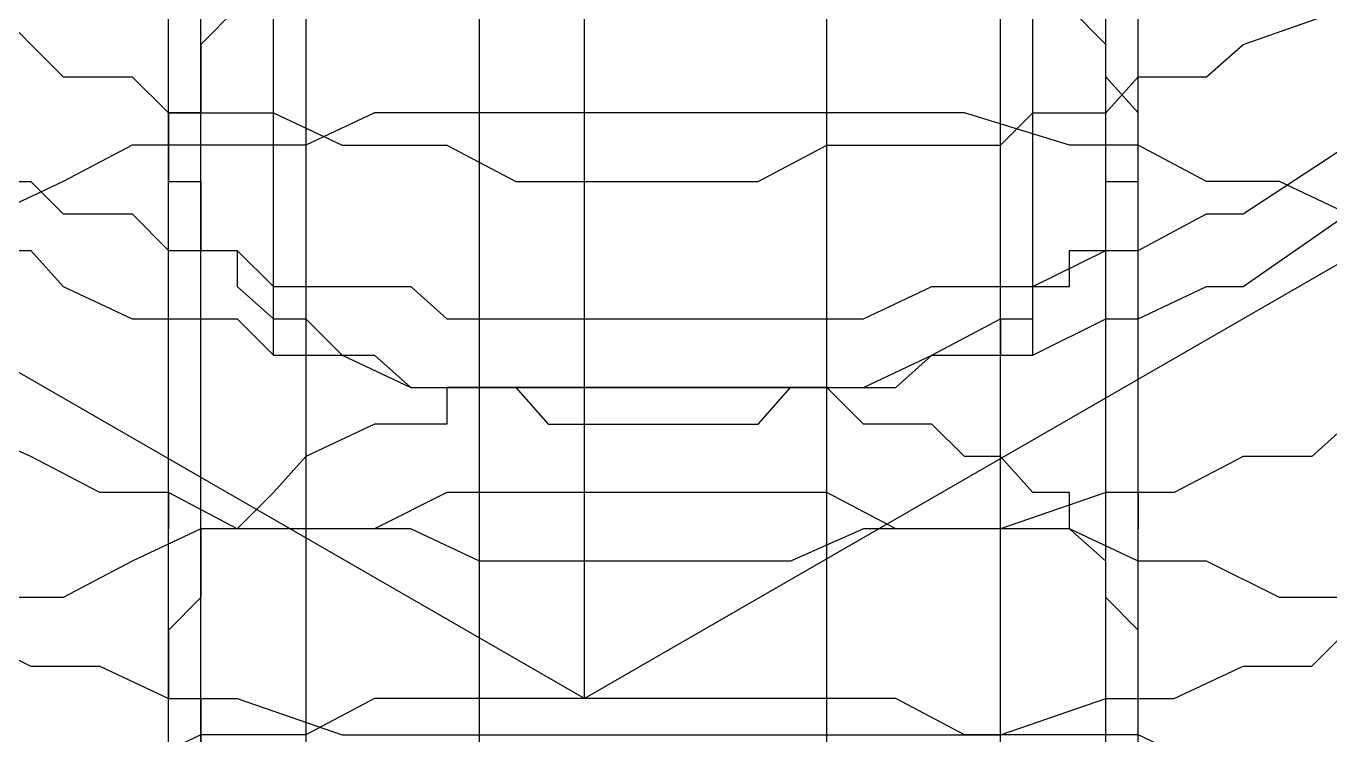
# Model space of a CAD drawing. Header units: millimetres. Extents: x 0 to 2112, y 8 to 1252.
# Drawn here: x 929.46 to 939.38, y 559.42 to 564.82 of the extents above; entities that cross this region are included whole.
import ezdxf

# ---------------------------------------------------------------- set-up
doc = ezdxf.new("R2010")
doc.units = ezdxf.units.MM
doc.layers.get('0').update_dxf_attribs({"linetype": 'CONTINUOUS'})

msp = doc.modelspace()

# ---------------------------------------------------------------- linework, layer by layer
at = {"color": 9}
for p, q in [((933.708, 559.693), (891.72, 583.911)), ((933.708, 559.693), (891.72, 583.911)), ((975.67, 583.911), (933.708, 559.693)), ((975.67, 583.911), (933.708, 559.693)), ((932.907, 555.999), (932.907, 571.789)), ((935.553, 555.999), (935.553, 571.789)), ((930.54, 559.17), (930.54, 571.264)), ((931.587, 571.264), (931.587, 555.724)), ((931.587, 571.264), (931.587, 555.724)), ((937.923, 559.17), (937.923, 571.264)), ((930.787, 554.955), (930.787, 570.491)), ((937.676, 554.955), (937.676, 570.491)), ((930.787, 553.357), (930.787, 568.893)), ((937.676, 553.357), (937.676, 568.893)), ((936.875, 552.831), (936.875, 568.371)), ((936.875, 552.831), (936.875, 568.371)), ((932.907, 552.309), (932.907, 567.849)), ((935.553, 552.309), (935.553, 567.849)), ((931.34, 562.31), (931.34, 566.801)), ((937.122, 562.31), (937.122, 566.801)), ((929.217, 564.956), (929.492, 564.677)), ((931.062, 564.956), (930.787, 564.677)), ((933.708, 559.693), (933.708, 564.956)), ((933.708, 559.693), (933.708, 564.956)), ((937.676, 564.677), (937.401, 564.956)), ((938.724, 564.677), (939.521, 564.956)), ((929.492, 564.677), (929.739, 564.43)), ((930.787, 564.677), (930.787, 564.677)), ((930.787, 564.677), (930.787, 564.43)), ((937.676, 564.43), (937.676, 564.677)), ((937.676, 564.677), (937.676, 564.677)), ((938.445, 564.43), (938.724, 564.677)), ((929.739, 564.43), (930.264, 564.43)), ((930.264, 564.43), (930.54, 564.155)), ((930.787, 564.43), (930.787, 564.43)), ((930.787, 564.43), (930.787, 564.155)), ((937.676, 564.155), (937.923, 564.43)), ((937.923, 564.155), (937.676, 564.43)), ((937.676, 564.43), (937.676, 564.43)), ((937.923, 564.43), (938.445, 564.43)), ((930.54, 564.155), (931.062, 564.155)), ((930.787, 564.155), (930.54, 564.155)), ((930.54, 564.155), (930.54, 563.908)), ((931.062, 564.155), (931.34, 564.155)), ((931.34, 564.155), (931.863, 563.908)), ((932.109, 564.155), (931.587, 563.908)), ((932.66, 564.155), (932.109, 564.155)), ((933.185, 564.155), (932.66, 564.155)), ((933.708, 564.155), (933.185, 564.155)), ((934.508, 564.155), (933.708, 564.155)), ((935.03, 564.155), (934.508, 564.155)), ((935.553, 564.155), (935.03, 564.155)), ((936.078, 564.155), (935.553, 564.155)), ((936.6, 564.155), (936.078, 564.155)), ((937.401, 563.908), (936.6, 564.155)), ((936.875, 563.908), (937.122, 564.155)), ((937.122, 564.155), (937.676, 564.155)), ((937.923, 563.908), (937.923, 564.155)), ((937.923, 564.155), (937.923, 564.155)), ((930.264, 563.908), (929.739, 563.633)), ((930.787, 563.908), (930.264, 563.908)), ((930.54, 563.908), (930.54, 563.908)), ((930.54, 563.908), (930.54, 563.908)), ((930.54, 563.908), (930.54, 563.633)), ((931.587, 563.908), (930.787, 563.908)), ((931.863, 563.908), (932.385, 563.908)), ((932.385, 563.908), (932.66, 563.908)), ((932.66, 563.908), (933.185, 563.633)), ((935.03, 563.633), (935.553, 563.908)), ((935.553, 563.908), (935.831, 563.908)), ((935.831, 563.908), (936.353, 563.908)), ((936.353, 563.908), (936.875, 563.908)), ((937.923, 563.908), (937.401, 563.908)), ((938.445, 563.633), (937.923, 563.908)), ((937.923, 563.633), (937.923, 563.908)), ((937.923, 563.908), (937.923, 563.908)), ((938.724, 563.386), (939.521, 563.908)), ((929.739, 563.633), (929.217, 563.386)), ((929.217, 563.633), (929.492, 563.633)), ((929.492, 563.633), (929.739, 563.386)), ((930.54, 563.633), (930.787, 563.633)), ((930.787, 563.633), (930.787, 563.386)), ((933.185, 563.633), (933.708, 563.633)), ((933.708, 563.633), (934.23, 563.633)), ((934.23, 563.633), (934.508, 563.633)), ((934.508, 563.633), (935.03, 563.633)), ((937.676, 563.386), (937.676, 563.633)), ((937.676, 563.633), (937.923, 563.633)), ((938.999, 563.633), (938.445, 563.633)), ((939.521, 563.386), (938.999, 563.633)), ((929.739, 563.386), (930.264, 563.386)), ((930.264, 563.386), (930.54, 563.107)), ((930.787, 563.386), (930.787, 563.386)), ((930.787, 563.386), (930.787, 563.107)), ((937.676, 563.107), (937.676, 563.386)), ((937.676, 563.386), (937.676, 563.386)), ((937.923, 563.107), (938.445, 563.386)), ((938.445, 563.386), (938.724, 563.386)), ((938.724, 562.832), (939.521, 563.386)), ((938.724, 562.832), (939.521, 563.386)), ((929.217, 563.107), (929.492, 563.107)), ((929.217, 563.107), (929.492, 563.107)), ((929.492, 563.107), (929.739, 562.832)), ((929.492, 563.107), (929.739, 562.832)), ((930.54, 563.107), (931.062, 563.107)), ((930.787, 563.107), (931.062, 563.107)), ((931.062, 563.107), (931.34, 562.832)), ((931.062, 563.107), (931.062, 562.832)), ((937.122, 562.832), (937.676, 563.107)), ((937.401, 562.832), (937.401, 563.107)), ((937.401, 563.107), (937.676, 563.107)), ((937.676, 563.107), (937.923, 563.107)), ((937.676, 563.107), (937.676, 563.107)), ((929.739, 562.832), (930.264, 562.585)), ((929.739, 562.832), (930.264, 562.585)), ((931.062, 562.832), (931.062, 562.832)), ((931.062, 562.832), (931.34, 562.585)), ((931.34, 562.832), (931.863, 562.832)), ((931.863, 562.832), (932.385, 562.832)), ((932.385, 562.832), (932.66, 562.585)), ((935.831, 562.585), (936.353, 562.832)), ((936.353, 562.832), (936.875, 562.832)), ((936.875, 562.832), (937.122, 562.832)), ((937.122, 562.585), (937.122, 562.832)), ((937.122, 562.832), (937.401, 562.832)), ((937.923, 562.585), (938.445, 562.832)), ((937.923, 562.585), (938.445, 562.832)), ((938.445, 562.832), (938.724, 562.832)), ((938.445, 562.832), (938.724, 562.832)), ((930.264, 562.585), (930.54, 562.585)), ((930.264, 562.585), (930.54, 562.585)), ((930.54, 562.585), (931.062, 562.585)), ((930.54, 562.585), (931.062, 562.585)), ((931.062, 562.585), (931.34, 562.31)), ((931.062, 562.585), (931.34, 562.31)), ((931.34, 562.585), (931.34, 562.585)), ((931.34, 562.585), (931.587, 562.585)), ((931.587, 562.585), (931.863, 562.31)), ((932.66, 562.585), (933.185, 562.585)), ((933.185, 562.585), (933.708, 562.585)), ((933.708, 562.585), (934.23, 562.585)), ((934.23, 562.585), (934.508, 562.585)), ((934.508, 562.585), (935.03, 562.585)), ((935.03, 562.585), (935.553, 562.585)), ((935.553, 562.585), (935.831, 562.585)), ((936.353, 562.31), (936.875, 562.585)), ((936.875, 562.585), (936.875, 562.585)), ((936.875, 562.585), (937.122, 562.585)), ((936.875, 562.585), (936.875, 562.31)), ((937.122, 562.31), (937.676, 562.585)), ((937.122, 562.31), (937.676, 562.585)), ((937.676, 562.585), (937.923, 562.585)), ((937.676, 562.585), (937.923, 562.585)), ((931.34, 562.31), (931.863, 562.31)), ((931.34, 562.31), (931.863, 562.31)), ((931.863, 562.31), (932.385, 562.063)), ((931.863, 562.31), (932.385, 562.063)), ((931.863, 562.31), (931.863, 562.31)), ((931.863, 562.31), (932.109, 562.31)), ((932.109, 562.31), (932.385, 562.063)), ((935.831, 562.063), (936.353, 562.31)), ((935.831, 562.063), (936.353, 562.31)), ((936.078, 562.063), (936.353, 562.31)), ((936.353, 562.31), (936.875, 562.31)), ((936.353, 562.31), (936.875, 562.31)), ((936.353, 562.31), (936.353, 562.31)), ((936.875, 562.31), (937.122, 562.31)), ((936.875, 562.31), (937.122, 562.31)), ((932.385, 562.063), (932.66, 562.063)), ((932.385, 562.063), (932.66, 562.063)), ((932.385, 562.063), (932.385, 562.063)), ((932.385, 562.063), (932.66, 562.063)), ((932.66, 562.063), (933.185, 562.063)), ((932.66, 562.063), (933.185, 562.063)), ((932.907, 562.063), (932.66, 562.063)), ((932.66, 562.063), (932.66, 561.784)), ((932.66, 562.063), (932.907, 562.063)), ((933.185, 562.063), (932.907, 562.063)), ((932.907, 562.063), (933.185, 562.063)), ((933.185, 562.063), (933.708, 562.063)), ((933.185, 562.063), (933.708, 562.063)), ((933.432, 562.063), (933.185, 562.063)), ((933.185, 562.063), (933.185, 562.063)), ((933.185, 562.063), (933.432, 561.784)), ((933.708, 562.063), (933.432, 562.063)), ((933.708, 562.063), (934.23, 562.063)), ((933.708, 562.063), (934.23, 562.063)), ((933.954, 562.063), (933.708, 562.063)), ((934.23, 562.063), (933.954, 562.063)), ((933.954, 562.063), (933.954, 562.063)), ((934.23, 562.063), (934.508, 562.063)), ((934.23, 562.063), (934.508, 562.063)), ((934.508, 562.063), (934.23, 562.063)), ((934.508, 562.063), (935.03, 562.063)), ((934.508, 562.063), (935.03, 562.063)), ((934.755, 562.063), (934.508, 562.063)), ((935.03, 562.063), (934.755, 562.063)), ((935.03, 562.063), (935.553, 562.063)), ((935.03, 562.063), (935.553, 562.063)), ((935.277, 562.063), (935.03, 562.063)), ((935.03, 561.784), (935.277, 562.063)), ((935.553, 562.063), (935.277, 562.063)), ((935.277, 562.063), (935.277, 562.063)), ((935.277, 562.063), (935.553, 562.063)), ((935.553, 562.063), (935.831, 562.063)), ((935.553, 562.063), (935.831, 562.063)), ((935.831, 561.784), (935.553, 562.063)), ((935.553, 562.063), (935.831, 562.063)), ((935.831, 562.063), (935.831, 562.063)), ((935.831, 562.063), (936.078, 562.063)), ((929.492, 561.538), (928.941, 561.784)), ((929.492, 561.538), (928.941, 561.784)), ((932.109, 561.784), (931.587, 561.538)), ((932.385, 561.784), (932.109, 561.784)), ((932.109, 561.784), (932.109, 561.784)), ((932.66, 561.784), (932.385, 561.784)), ((933.432, 561.784), (933.708, 561.784)), ((933.708, 561.784), (933.954, 561.784)), ((933.954, 561.784), (934.23, 561.784)), ((934.23, 561.784), (934.508, 561.784)), ((934.508, 561.784), (934.508, 561.784)), ((934.508, 561.784), (934.755, 561.784)), ((934.755, 561.784), (935.03, 561.784)), ((936.078, 561.784), (935.831, 561.784)), ((936.353, 561.784), (936.078, 561.784)), ((936.078, 561.784), (936.078, 561.784)), ((936.6, 561.538), (936.353, 561.784)), ((939.521, 561.784), (939.246, 561.538)), ((939.521, 561.784), (939.246, 561.538)), ((930.017, 561.262), (929.492, 561.538)), ((930.017, 561.262), (929.492, 561.538)), ((931.587, 561.538), (931.34, 561.262)), ((931.587, 561.538), (931.587, 561.262)), ((931.587, 561.538), (931.587, 561.538)), ((936.875, 561.538), (936.6, 561.538)), ((936.6, 561.538), (936.6, 561.538)), ((937.122, 561.262), (936.875, 561.538)), ((938.724, 561.538), (938.198, 561.262)), ((938.724, 561.538), (938.198, 561.262)), ((939.246, 561.538), (938.724, 561.538)), ((939.246, 561.538), (938.724, 561.538)), ((930.54, 561.262), (930.017, 561.262)), ((930.54, 561.262), (930.017, 561.262)), ((930.54, 549.141), (930.54, 561.262)), ((930.54, 561.262), (930.54, 560.987)), ((931.062, 560.987), (930.54, 561.262)), ((931.062, 560.987), (930.54, 561.262)), ((931.34, 561.262), (931.062, 560.987)), ((931.34, 561.262), (931.34, 561.262)), ((932.66, 561.262), (932.109, 560.987)), ((933.185, 561.262), (932.66, 561.262)), ((933.708, 561.262), (933.185, 561.262)), ((934.508, 561.262), (933.708, 561.262)), ((935.03, 561.262), (934.508, 561.262)), ((935.553, 561.262), (935.03, 561.262)), ((936.078, 560.987), (935.553, 561.262)), ((937.676, 561.262), (936.875, 560.987)), ((937.676, 561.262), (936.875, 560.987)), ((937.401, 561.262), (937.122, 561.262)), ((937.122, 561.262), (937.122, 561.262)), ((937.401, 560.987), (937.401, 561.262)), ((938.198, 561.262), (937.676, 561.262)), ((938.198, 561.262), (937.676, 561.262)), ((937.923, 549.141), (937.923, 561.262)), ((937.923, 561.262), (937.923, 560.987)), ((930.787, 560.987), (930.264, 560.74)), ((931.587, 560.987), (930.787, 560.987)), ((931.062, 560.987), (930.787, 560.987)), ((930.787, 560.987), (930.787, 560.74)), ((931.863, 560.987), (931.062, 560.987)), ((931.863, 560.987), (931.062, 560.987)), ((931.062, 560.987), (931.062, 560.987)), ((932.109, 560.987), (931.587, 560.987)), ((932.385, 560.987), (931.863, 560.987)), ((932.385, 560.987), (931.863, 560.987)), ((932.907, 560.74), (932.385, 560.987)), ((932.907, 560.74), (932.385, 560.987)), ((935.831, 560.987), (935.277, 560.74)), ((935.831, 560.987), (935.277, 560.74)), ((936.353, 560.987), (935.831, 560.987)), ((936.353, 560.987), (935.831, 560.987)), ((936.6, 560.987), (936.078, 560.987)), ((936.875, 560.987), (936.353, 560.987)), ((936.875, 560.987), (936.353, 560.987)), ((937.401, 560.987), (936.6, 560.987)), ((937.923, 560.74), (937.401, 560.987)), ((937.676, 560.74), (937.401, 560.987)), ((937.401, 560.987), (937.401, 560.987)), ((930.264, 560.74), (929.739, 560.462)), ((930.787, 560.74), (930.787, 560.74)), ((930.787, 560.74), (930.787, 560.462)), ((933.432, 560.74), (932.907, 560.74)), ((933.432, 560.74), (932.907, 560.74)), ((933.954, 560.74), (933.432, 560.74)), ((933.954, 560.74), (933.432, 560.74)), ((934.755, 560.74), (933.954, 560.74)), ((934.755, 560.74), (933.954, 560.74)), ((935.277, 560.74), (934.755, 560.74)), ((935.277, 560.74), (934.755, 560.74)), ((937.676, 560.462), (937.676, 560.74)), ((937.676, 560.74), (937.676, 560.74)), ((938.445, 560.74), (937.923, 560.74)), ((938.999, 560.462), (938.445, 560.74)), ((929.739, 560.462), (929.217, 560.462)), ((930.787, 560.462), (930.54, 560.215)), ((930.787, 560.462), (930.787, 560.462)), ((937.923, 560.215), (937.676, 560.462)), ((937.676, 560.462), (937.676, 560.462)), ((939.521, 560.462), (938.999, 560.462)), ((928.941, 560.215), (929.492, 559.939)), ((930.54, 560.215), (930.54, 560.215)), ((930.54, 560.215), (930.54, 559.939)), ((937.923, 559.939), (937.923, 560.215)), ((937.923, 560.215), (937.923, 560.215)), ((939.246, 559.939), (939.521, 560.215)), ((929.492, 559.939), (930.017, 559.939)), ((930.017, 559.939), (930.54, 559.693)), ((930.54, 559.939), (930.54, 559.939)), ((930.54, 559.939), (930.54, 559.693)), ((937.923, 559.693), (937.923, 559.939)), ((937.923, 559.939), (937.923, 559.939)), ((938.198, 559.693), (938.724, 559.939)), ((938.724, 559.939), (939.246, 559.939)), ((930.54, 559.693), (931.062, 559.693)), ((930.54, 559.693), (930.787, 559.693)), ((930.787, 559.693), (930.787, 559.417)), ((931.062, 559.693), (931.863, 559.417)), ((932.109, 559.693), (931.587, 559.417)), ((932.109, 559.693), (931.587, 559.417)), ((932.66, 559.693), (932.109, 559.693)), ((932.66, 559.693), (932.109, 559.693)), ((933.185, 559.693), (932.66, 559.693)), ((933.185, 559.693), (932.66, 559.693)), ((933.708, 559.693), (933.185, 559.693)), ((933.708, 559.693), (933.185, 559.693)), ((934.508, 559.693), (933.708, 559.693)), ((934.508, 559.693), (933.708, 559.693)), ((935.03, 559.693), (934.508, 559.693)), ((935.03, 559.693), (934.508, 559.693)), ((935.553, 559.693), (935.03, 559.693)), ((935.553, 559.693), (935.03, 559.693)), ((936.078, 559.693), (935.553, 559.693)), ((936.078, 559.693), (935.553, 559.693)), ((936.6, 559.417), (936.078, 559.693)), ((936.6, 559.417), (936.078, 559.693)), ((936.875, 559.417), (937.676, 559.693)), ((937.676, 559.693), (938.198, 559.693)), ((937.676, 559.417), (937.676, 559.693)), ((937.676, 559.693), (937.676, 559.693)), ((937.676, 559.693), (937.923, 559.693)), ((930.787, 559.417), (930.264, 559.17)), ((930.787, 559.417), (930.264, 559.17)), ((931.587, 559.417), (930.787, 559.417)), ((931.587, 559.417), (930.787, 559.417)), ((930.787, 559.417), (930.787, 559.417)), ((930.787, 559.417), (930.787, 559.17)), ((931.863, 559.417), (932.385, 559.417)), ((932.385, 559.417), (932.907, 559.417)), ((932.907, 559.417), (933.432, 559.417)), ((933.432, 559.417), (933.954, 559.417)), ((933.954, 559.417), (934.755, 559.417)), ((934.755, 559.417), (935.277, 559.417)), ((935.277, 559.417), (935.831, 559.417)), ((935.831, 559.417), (936.353, 559.417)), ((936.353, 559.417), (936.875, 559.417)), ((937.401, 559.417), (936.6, 559.417)), ((937.401, 559.417), (936.6, 559.417)), ((937.923, 559.417), (937.401, 559.417)), ((937.923, 559.417), (937.401, 559.417)), ((937.676, 559.17), (937.676, 559.417)), ((937.676, 559.417), (937.676, 559.417)), ((938.445, 559.17), (937.923, 559.417)), ((938.445, 559.17), (937.923, 559.417))]:
    msp.add_line(p, q, dxfattribs=at)

doc.saveas('drawing.dxf')
